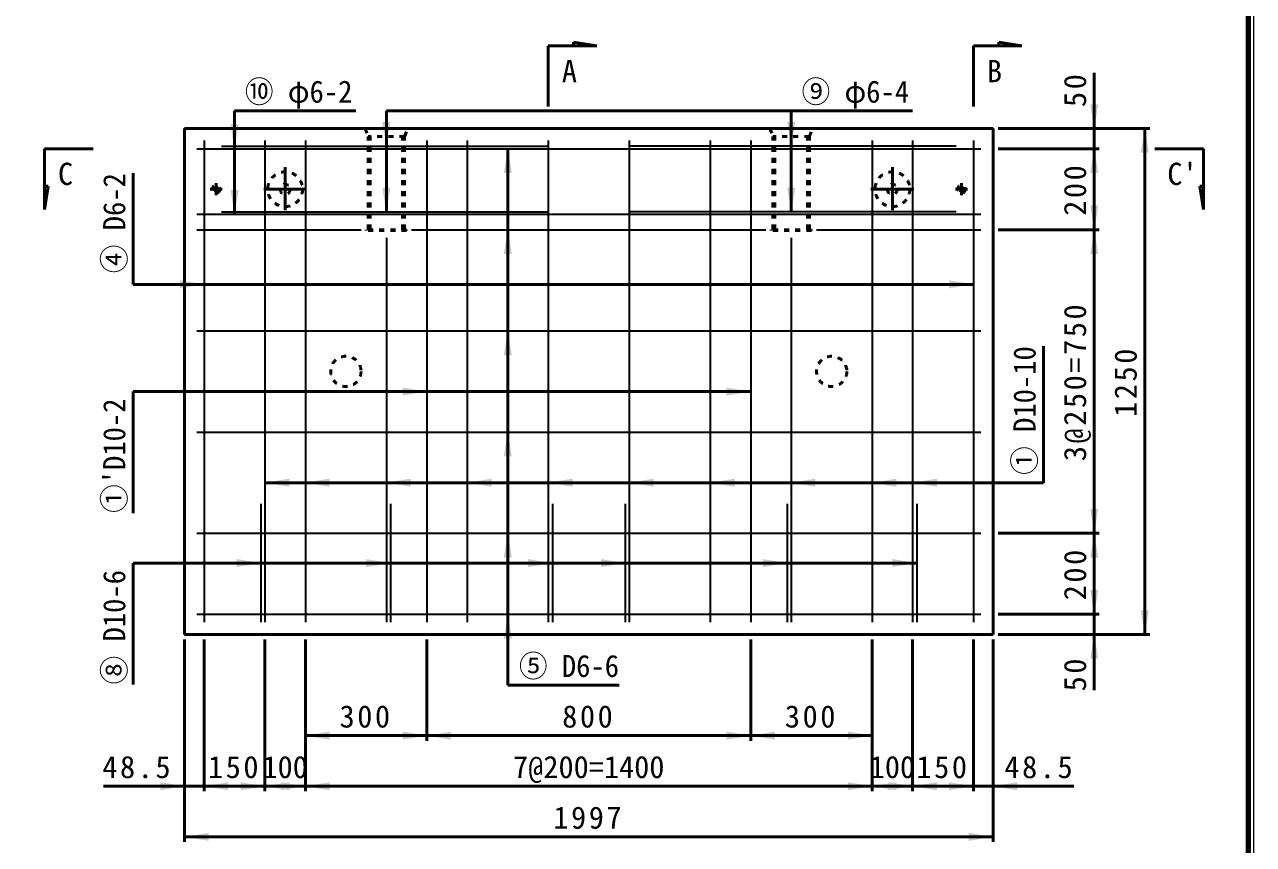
# Model space of a CAD drawing. Units: millimetres, scale not verified, with parts at other scales. Extents: x 100 to 4105, y 100 to 2870.
# Drawn here: x 2891 to 4105, y 793 to 1603 of the extents above; entities that cross this region are included whole.
import ezdxf
from ezdxf.enums import TextEntityAlignment as Align

# ---------------------------------------------------------------- set-up
doc = ezdxf.new("R2010")
doc.units = ezdxf.units.MM
doc.header["$LTSCALE"] = 5
doc.linetypes.add('USER2', pattern=[13.4, 10, -1.2, 1, -1.2])
doc.linetypes.add('USER3', pattern=[2.2, 1, -1.2])
doc.layers.add('V-nasSTD', color=7, linetype='Continuous', lineweight=50)
doc.styles.add('ＭＳ ゴシック', font='')
doc.styles.get('ＭＳ ゴシック').set_extended_font_data('MS Gothic')

msp = doc.modelspace()

# ---------------------------------------------------------------- hatches: boundary and pattern name
at = {"layer": 'V-nasSTD'}
for points in [[(3947.696, 1524.769), (3951.696, 1524.769), (3947.696, 1500.769), (3943.696, 1524.769)], [(3248.296, 1507.169), (3252.296, 1507.169), (3248.296, 1483.169), (3244.296, 1507.169)], [(3648.296, 1507.169), (3652.296, 1507.169), (3648.296, 1483.169), (3644.296, 1507.169)], [(3098.296, 1504.769), (3102.296, 1504.769), (3098.296, 1480.769), (3094.296, 1504.769)], [(3997.696, 1476.769), (4001.696, 1476.769), (3997.696, 1500.769), (3993.696, 1476.769)], [(3368.296, 1456.769), (3372.296, 1456.769), (3368.296, 1480.769), (3364.296, 1456.769)], [(3947.696, 1456.769), (3951.696, 1456.769), (3947.696, 1480.769), (3943.696, 1456.769)], [(3098.296, 1439.969), (3102.296, 1439.969), (3098.296, 1415.969), (3094.296, 1439.969)], [(3248.296, 1442.369), (3252.296, 1442.369), (3248.296, 1418.369), (3244.296, 1442.369)], [(3648.296, 1442.369), (3652.296, 1442.369), (3648.296, 1418.369), (3644.296, 1442.369)], [(3947.696, 1424.769), (3951.696, 1424.769), (3947.696, 1400.769), (3943.696, 1424.769)], [(3368.296, 1376.769), (3372.296, 1376.769), (3368.296, 1400.769), (3364.296, 1376.769)], [(3947.696, 1376.769), (3951.696, 1376.769), (3947.696, 1400.769), (3943.696, 1376.769)], [(3044.296, 1346.769), (3044.296, 1342.769), (3068.296, 1346.769), (3044.296, 1350.769)], [(3804.296, 1346.769), (3804.296, 1342.769), (3828.296, 1346.769), (3804.296, 1350.769)], [(3368.296, 1276.769), (3372.296, 1276.769), (3368.296, 1300.769), (3364.296, 1276.769)], [(3264.296, 1240.769), (3264.296, 1236.769), (3288.296, 1240.769), (3264.296, 1244.769)], [(3584.296, 1240.769), (3584.296, 1236.769), (3608.296, 1240.769), (3584.296, 1244.769)], [(3368.296, 1176.769), (3372.296, 1176.769), (3368.296, 1200.769), (3364.296, 1176.769)], [(3152.296, 1150.769), (3152.296, 1146.769), (3128.296, 1150.769), (3152.296, 1154.769)], [(3192.296, 1150.769), (3192.296, 1146.769), (3168.296, 1150.769), (3192.296, 1154.769)], [(3272.296, 1150.769), (3272.296, 1146.769), (3248.296, 1150.769), (3272.296, 1154.769)], [(3352.296, 1150.769), (3352.296, 1146.769), (3328.296, 1150.769), (3352.296, 1154.769)], [(3432.296, 1150.769), (3432.296, 1146.769), (3408.296, 1150.769), (3432.296, 1154.769)], [(3512.296, 1150.769), (3512.296, 1146.769), (3488.296, 1150.769), (3512.296, 1154.769)], [(3592.296, 1150.769), (3592.296, 1146.769), (3568.296, 1150.769), (3592.296, 1154.769)], [(3672.296, 1150.769), (3672.296, 1146.769), (3648.296, 1150.769), (3672.296, 1154.769)], [(3752.296, 1150.769), (3752.296, 1146.769), (3728.296, 1150.769), (3752.296, 1154.769)], [(3792.296, 1150.769), (3792.296, 1146.769), (3768.296, 1150.769), (3792.296, 1154.769)], [(3947.696, 1124.769), (3951.696, 1124.769), (3947.696, 1100.769), (3943.696, 1124.769)], [(3368.296, 1076.769), (3372.296, 1076.769), (3368.296, 1100.769), (3364.296, 1076.769)], [(3947.696, 1076.769), (3951.696, 1076.769), (3947.696, 1100.769), (3943.696, 1076.769)], [(3100.296, 1071.284), (3100.296, 1067.284), (3124.296, 1071.284), (3100.296, 1075.284)], [(3228.296, 1071.284), (3228.296, 1067.284), (3252.296, 1071.284), (3228.296, 1075.284)], [(3388.296, 1071.284), (3388.296, 1067.284), (3412.296, 1071.284), (3388.296, 1075.284)], [(3460.296, 1071.284), (3460.296, 1067.284), (3484.296, 1071.284), (3460.296, 1075.284)], [(3620.296, 1071.284), (3620.296, 1067.284), (3644.296, 1071.284), (3620.296, 1075.284)], [(3748.296, 1071.284), (3748.296, 1067.284), (3772.296, 1071.284), (3748.296, 1075.284)], [(3947.696, 1044.769), (3951.696, 1044.769), (3947.696, 1020.769), (3943.696, 1044.769)], [(3368.296, 996.769), (3372.296, 996.769), (3368.296, 1020.769), (3364.296, 996.769)], [(3997.696, 1024.769), (4001.696, 1024.769), (3997.696, 1000.769), (3993.696, 1024.769)], [(3947.696, 976.769), (3951.696, 976.769), (3947.696, 1000.769), (3943.696, 976.769)], [(3192.296, 900.769), (3192.296, 896.769), (3168.296, 900.769), (3192.296, 904.769)], [(3264.296, 900.769), (3264.296, 896.769), (3288.296, 900.769), (3264.296, 904.769)], [(3312.296, 900.769), (3312.296, 896.769), (3288.296, 900.769), (3312.296, 904.769)], [(3584.296, 900.769), (3584.296, 896.769), (3608.296, 900.769), (3584.296, 904.769)], [(3632.296, 900.769), (3632.296, 896.769), (3608.296, 900.769), (3632.296, 904.769)], [(3704.296, 900.769), (3704.296, 896.769), (3728.296, 900.769), (3704.296, 904.769)], [(3024.896, 850.769), (3024.896, 846.769), (3048.896, 850.769), (3024.896, 854.769)], [(3092.296, 850.769), (3092.296, 846.769), (3068.296, 850.769), (3092.296, 854.769)], [(3104.296, 850.769), (3104.296, 846.769), (3128.296, 850.769), (3104.296, 854.769)], [(3152.296, 850.769), (3152.296, 846.769), (3128.296, 850.769), (3152.296, 854.769)], [(3144.296, 850.769), (3144.296, 846.769), (3168.296, 850.769), (3144.296, 854.769)], [(3192.296, 850.769), (3192.296, 846.769), (3168.296, 850.769), (3192.296, 854.769)], [(3704.296, 850.769), (3704.296, 846.769), (3728.296, 850.769), (3704.296, 854.769)], [(3752.296, 850.769), (3752.296, 846.769), (3728.296, 850.769), (3752.296, 854.769)], [(3744.296, 850.769), (3744.296, 846.769), (3768.296, 850.769), (3744.296, 854.769)], [(3792.296, 850.769), (3792.296, 846.769), (3768.296, 850.769), (3792.296, 854.769)], [(3804.296, 850.769), (3804.296, 846.769), (3828.296, 850.769), (3804.296, 854.769)], [(3871.696, 850.769), (3871.696, 846.769), (3847.696, 850.769), (3871.696, 854.769)], [(3072.896, 800.769), (3072.896, 796.769), (3048.896, 800.769), (3072.896, 804.769)], [(3823.696, 800.769), (3823.696, 796.769), (3847.696, 800.769), (3823.696, 804.769)]]:
    msp.add_hatch(color=256, dxfattribs=at).paths.add_polyline_path(points)

# ---------------------------------------------------------------- linework, layer by layer
at = {"layer": 'V-nasSTD', "lineweight": 100}
msp.add_line((4100, 105), (4100, 2865), dxfattribs=at)
at = {"layer": 'V-nasSTD'}
for p, q in [((3408.296, 1522.369), (3408.296, 1582.369)), ((3433.296, 1582.369), (3408.296, 1582.369)), ((3433.296, 1582.369), (3433.296, 1586.209)), ((3433.296, 1586.209), (3456.336, 1582.369)), ((3433.296, 1582.369), (3456.336, 1582.369)), ((3828.296, 1522.369), (3828.296, 1582.369)), ((3853.296, 1582.369), (3828.296, 1582.369)), ((3853.296, 1582.369), (3853.296, 1586.209)), ((3853.296, 1586.209), (3876.336, 1582.369)), ((3853.296, 1582.369), (3876.336, 1582.369)), ((3947.696, 1500.769), (3947.696, 1555.769)), ((3098.296, 1518.369), (3098.296, 1415.969)), ((3098.296, 1518.369), (3218.296, 1518.369)), ((3248.296, 1518.369), (3248.296, 1418.369)), ((3248.296, 1518.369), (3768.296, 1518.369)), ((3648.296, 1518.369), (3648.296, 1418.369)), ((3048.896, 1500.769), (3048.896, 1000.769)), ((3847.696, 1500.769), (3048.896, 1500.769)), ((3847.696, 1000.769), (3847.696, 1500.769)), ((3852.696, 1500.769), (4002.696, 1500.769)), ((3947.696, 1500.769), (3947.696, 1480.769)), ((3997.696, 1500.769), (3997.696, 1000.769)), ((2910.448, 1443.809), (2910.448, 1480.769)), ((2958.488, 1480.769), (2910.448, 1480.769)), ((3368.296, 950.769), (3368.296, 1480.769)), ((3852.696, 1480.769), (3952.696, 1480.769)), ((3947.696, 1480.769), (3947.696, 1400.769)), ((4007.696, 1480.769), (4055.736, 1480.769)), ((4055.736, 1443.809), (4055.736, 1480.769)), ((2998.296, 1346.769), (2998.296, 1456.769)), ((2910.448, 1443.809), (2914.288, 1443.809)), ((2914.288, 1443.809), (2910.448, 1420.769)), ((2910.448, 1443.809), (2910.448, 1420.769)), ((4055.736, 1443.809), (4051.896, 1443.809)), ((4051.896, 1443.809), (4055.736, 1420.769)), ((4055.736, 1443.809), (4055.736, 1420.769)), ((3852.696, 1400.769), (3952.696, 1400.769)), ((3947.696, 1400.769), (3947.696, 1100.769)), ((3828.296, 1346.769), (2998.296, 1346.769)), ((3897.696, 1150.769), (3897.696, 1285.769)), ((3608.296, 1240.769), (2998.296, 1240.769)), ((2998.296, 1120.769), (2998.296, 1240.769)), ((3897.696, 1150.769), (3128.296, 1150.769)), ((3852.696, 1100.769), (3952.696, 1100.769)), ((3947.696, 1100.769), (3947.696, 1020.769)), ((3772.296, 1071.284), (2998.296, 1071.284)), ((2998.296, 951.284), (2998.296, 1071.284)), ((3852.696, 1020.769), (3952.696, 1020.769)), ((3947.696, 1000.769), (3947.696, 1020.769)), ((3048.896, 1000.769), (3847.696, 1000.769)), ((3048.896, 995.769), (3048.896, 795.769)), ((3068.296, 995.769), (3068.296, 845.769)), ((3128.296, 995.769), (3128.296, 845.769)), ((3168.296, 995.769), (3168.296, 845.769)), ((3288.296, 995.769), (3288.296, 895.769)), ((3608.296, 995.769), (3608.296, 895.769)), ((3728.296, 995.769), (3728.296, 845.769)), ((3768.296, 995.769), (3768.296, 845.769)), ((3828.296, 995.769), (3828.296, 845.769)), ((3847.696, 995.769), (3847.696, 795.769)), ((3852.696, 1000.769), (4002.696, 1000.769)), ((3947.696, 1000.769), (3947.696, 945.769)), ((3368.296, 950.769), (3478.296, 950.769)), ((3288.296, 900.769), (3168.296, 900.769)), ((3608.296, 900.769), (3288.296, 900.769)), ((3728.296, 900.769), (3608.296, 900.769)), ((2968.896, 850.769), (3048.896, 850.769)), ((3048.896, 850.769), (3068.296, 850.769)), ((3068.296, 850.769), (3128.296, 850.769)), ((3128.296, 850.769), (3168.296, 850.769)), ((3168.296, 850.769), (3728.296, 850.769)), ((3768.296, 850.769), (3728.296, 850.769)), ((3828.296, 850.769), (3768.296, 850.769)), ((3847.696, 850.769), (3828.296, 850.769)), ((3927.696, 850.769), (3847.696, 850.769)), ((3048.896, 800.769), (3847.696, 800.769))]:
    msp.add_line(p, q, dxfattribs=at)
at = {"layer": 'V-nasSTD', "linetype": 'USER3'}
for p, q in [((3227.296, 1500.769), (3230.296, 1492.769)), ((3266.296, 1492.769), (3269.296, 1500.769)), ((3627.296, 1500.769), (3630.296, 1492.769)), ((3666.296, 1492.769), (3669.296, 1500.769)), ((3230.296, 1400.769), (3230.296, 1492.769)), ((3266.296, 1492.769), (3230.296, 1492.769)), ((3232.296, 1400.769), (3232.296, 1492.769)), ((3264.296, 1400.769), (3264.296, 1492.769)), ((3266.296, 1400.769), (3266.296, 1492.769)), ((3630.296, 1400.769), (3630.296, 1492.769)), ((3666.296, 1492.769), (3630.296, 1492.769)), ((3632.296, 1400.769), (3632.296, 1492.769)), ((3664.296, 1400.769), (3664.296, 1492.769)), ((3666.296, 1400.769), (3666.296, 1492.769)), ((3268.296, 1400.769), (3228.296, 1400.769)), ((3228.296, 1399.969), (3228.296, 1400.769)), ((3268.296, 1399.969), (3228.296, 1399.969)), ((3268.296, 1399.969), (3268.296, 1400.769)), ((3668.296, 1400.769), (3628.296, 1400.769)), ((3628.296, 1399.969), (3628.296, 1400.769)), ((3668.296, 1399.969), (3628.296, 1399.969)), ((3668.296, 1399.969), (3668.296, 1400.769))]:
    msp.add_line(p, q, dxfattribs=at)
at = {"layer": 'V-nasSTD', "lineweight": 35}
for p, q in [((3068.296, 1488.769), (3068.296, 1012.769)), ((3085.296, 1483.169), (3408.296, 1483.169)), ((3128.296, 1488.769), (3128.296, 1012.769)), ((3168.296, 1488.769), (3168.296, 1012.769)), ((3288.296, 1488.769), (3288.296, 1012.769)), ((3328.296, 1488.769), (3328.296, 1012.769)), ((3408.296, 1488.769), (3408.296, 1012.769)), ((3488.296, 1488.769), (3488.296, 1012.769)), ((3811.296, 1483.169), (3488.296, 1483.169)), ((3568.296, 1488.769), (3568.296, 1012.769)), ((3608.296, 1488.769), (3608.296, 1012.769)), ((3728.296, 1488.769), (3728.296, 1012.769)), ((3768.296, 1488.769), (3768.296, 1012.769)), ((3828.296, 1488.769), (3828.296, 1012.769)), ((3060.896, 1480.769), (3835.696, 1480.769)), ((3060.896, 1415.969), (3835.696, 1415.969)), ((3085.296, 1418.369), (3408.296, 1418.369)), ((3811.296, 1418.369), (3488.296, 1418.369)), ((3060.896, 1400.769), (3223.296, 1400.769)), ((3273.296, 1400.769), (3623.296, 1400.769)), ((3673.296, 1400.769), (3835.696, 1400.769)), ((3248.296, 1392.769), (3248.296, 1012.769)), ((3648.296, 1392.769), (3648.296, 1012.769)), ((3060.896, 1300.769), (3835.696, 1300.769)), ((3060.896, 1200.769), (3835.696, 1200.769)), ((3124.296, 1129.798), (3124.296, 1012.769)), ((3252.296, 1129.798), (3252.296, 1012.769)), ((3412.296, 1129.798), (3412.296, 1012.769)), ((3484.296, 1129.798), (3484.296, 1012.769)), ((3644.296, 1129.798), (3644.296, 1012.769)), ((3772.296, 1129.798), (3772.296, 1012.769)), ((3060.896, 1100.769), (3835.696, 1100.769)), ((3060.896, 1020.769), (3835.696, 1020.769))]:
    msp.add_line(p, q, dxfattribs=at)
at = {"layer": 'V-nasSTD', "linetype": 'USER2'}
for p, q in [((3148.296, 1462.569), (3148.296, 1420.169)), ((3748.296, 1462.569), (3748.296, 1420.169)), ((3080.096, 1434.769), (3080.096, 1446.769)), ((3816.496, 1434.769), (3816.496, 1446.769)), ((3074.096, 1440.769), (3086.096, 1440.769)), ((3127.096, 1440.769), (3169.496, 1440.769)), ((3727.096, 1440.769), (3769.496, 1440.769)), ((3810.496, 1440.769), (3822.496, 1440.769))]:
    msp.add_line(p, q, dxfattribs=at)
at = {"layer": 'V-nasSTD', "lineweight": 13}
msp.add_lwpolyline([(100, 100), (100, 2870), (4105, 2870), (4105, 100)], close=True, dxfattribs=at)
at = {"layer": 'V-nasSTD', "linetype": 'USER3'}
for centre, radius in [((3148.296, 1440.769), 17.2), ((3748.296, 1440.769), 17.2), ((3148.296, 1440.769), 5), ((3748.296, 1440.769), 5), ((3080.096, 1440.769), 3.8), ((3080.096, 1440.769), 2.4), ((3080.096, 1440.769), 2), ((3816.496, 1440.769), 3.8), ((3816.496, 1440.769), 2.4), ((3816.496, 1440.769), 2), ((3208.296, 1260.769), 15), ((3688.296, 1260.769), 15)]:
    msp.add_circle(centre, radius, dxfattribs=at)

# ---------------------------------------------------------------- texts
at = {"layer": 'V-nasSTD', "style": 'ＭＳ ゴシック'}
for s, p in [('A', (3429.162, 1568.544)), ('B', (3849.162, 1568.544)), ('C', (2931.314, 1466.944)), ("C'", (4034.871, 1466.944)), ('100', (3148.296, 880.769)), ('7@200=1400', (3448.296, 880.769)), ('100', (3748.296, 880.769))]:
    msp.add_text(s, height=21.99, dxfattribs=at).set_placement(p, align=Align.TOP_CENTER)
at = {"layer": 'V-nasSTD', "style": 'ＭＳ ゴシック', "width": 0.95}
for s, p in [('⑩ φ6-2', (3161.661, 1548.177)), ('⑨ φ6-4', (3711.661, 1548.177)), ('⑤ D6-6', (3428.74, 980.577))]:
    msp.add_text(s, height=21.85, dxfattribs=at).set_placement(p, align=Align.TOP_CENTER)
for s, p in [('④ D6-2', (2968.488, 1407.213)), ('① D10-10', (3867.888, 1222.054)), ("①'D10-2", (2968.488, 1177.404)), ('⑧ D10-6', (2968.488, 1007.919))]:
    msp.add_text(s, height=21.85, rotation=90, dxfattribs=at).set_placement(p, align=Align.TOP_CENTER)
at = {"layer": 'V-nasSTD', "char_height": 21.99, "attachment_point": 2, "rotation": 90, "style": 'ＭＳ ゴシック'}
for s, insert in [('\\T1.17;50', (3917.696, 1539.519)), ('\\T1.17;200', (3917.696, 1440.769)), ('\\T1.17;3@250=750', (3917.696, 1250.769)), ('\\T1.17;1250', (3967.696, 1250.769)), ('\\T1.17;200', (3917.696, 1060.769)), ('\\T1.17;50', (3917.696, 962.019))]:
    msp.add_mtext(s, dxfattribs=dict(at, insert=insert))
at = {"layer": 'V-nasSTD', "char_height": 21.99, "attachment_point": 2, "style": 'ＭＳ ゴシック'}
for s, insert in [('\\T1.17;300', (3228.296, 930.769)), ('\\T1.17;800', (3448.296, 930.769)), ('\\T1.17;300', (3668.296, 930.769)), ('\\T1.17;48.5', (3002.646, 880.769)), ('\\T1.17;150', (3098.296, 880.769)), ('\\T1.17;150', (3798.296, 880.769)), ('\\T1.17;48.5', (3893.946, 880.769)), ('\\T1.17;1997', (3448.296, 830.769))]:
    msp.add_mtext(s, dxfattribs=dict(at, insert=insert))

doc.saveas('drawing.dxf')
